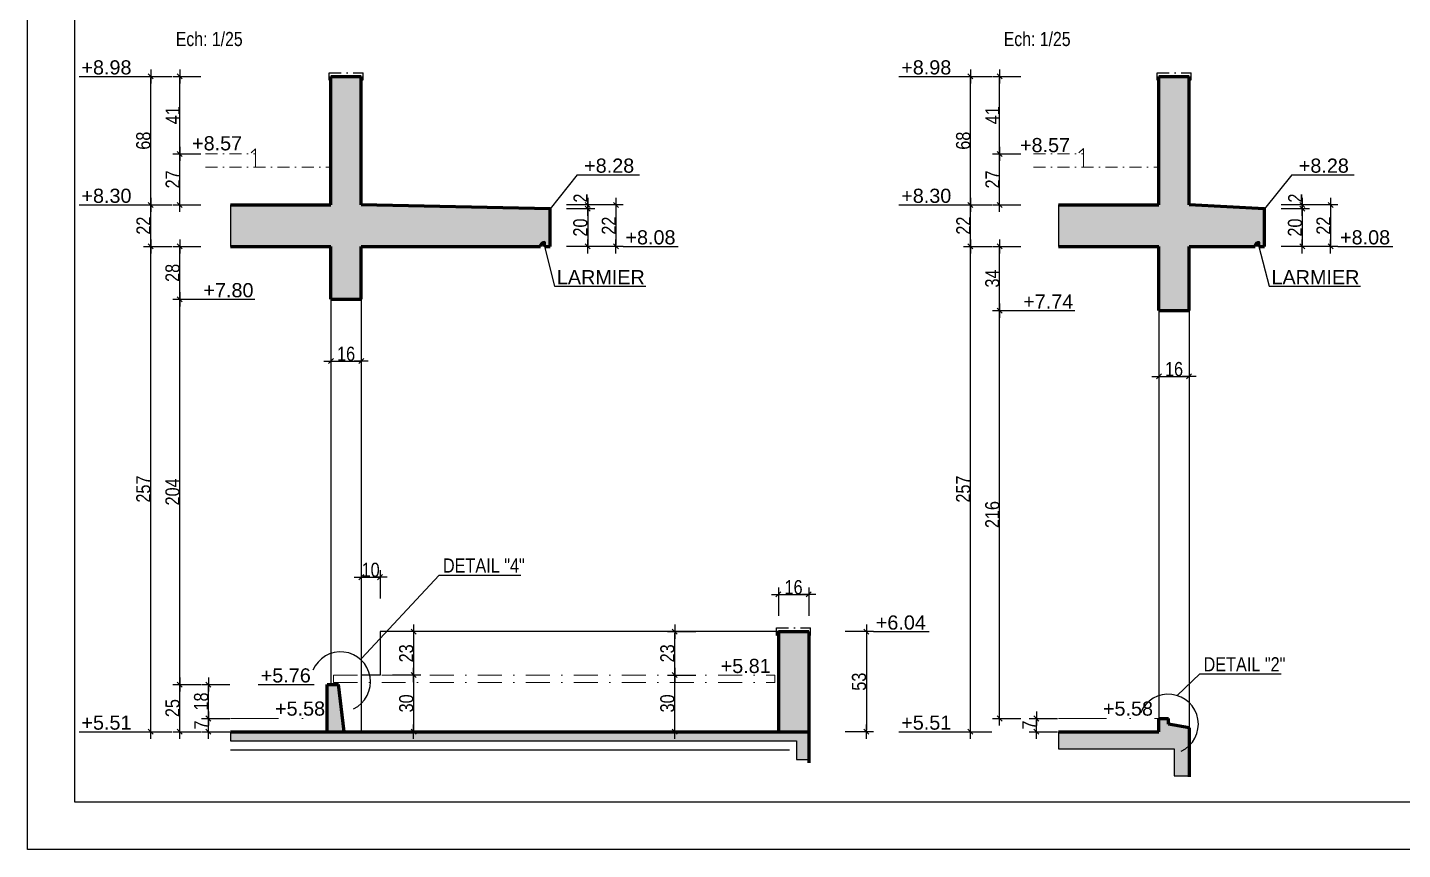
# Model space of a CAD drawing. Header units: millimetres. Extents: x 7120 to 15038, y -9128 to -4928.
# Drawn here: x 7120 to 8576, y -9128 to -8257 of the extents above; entities that cross this region are included whole.
import ezdxf
from ezdxf.enums import TextEntityAlignment as Align

# ---------------------------------------------------------------- set-up
doc = ezdxf.new("R2010")
doc.units = ezdxf.units.MM
doc.linetypes.add('TIRETPT2', pattern=[12.7, 6.35, -3.175, 0, -3.175])
doc.linetypes.add('TIRETPTX2', pattern=[50.8, 25.4, -12.7, 0, -12.7])
for name, color, linetype in [('01_Cad_2', 5, 'Continuous'), ('01_cote_gen', 4, 'Continuous'), ('01_linteaux', 2, 'Continuous'), ('01_poch_BN', 9, 'Continuous'), ('01_texte', 230, 'Continuous'), ('AA_COTES', 2, 'Continuous')]:
    doc.layers.add(name, color=color, linetype=linetype)
doc.layers.add('01_murs_coup', color=5, linetype='Continuous', lineweight=60)
doc.layers.add('01_tram_axes', color=2, linetype='TIRETPTX2', lineweight=9)
doc.styles.add('ARIAL', font='arial.ttf')
doc.styles.add('Arial Narrow', font='ARIALN.TTF')
doc.styles.add('MATTE_TXT', font='arial.ttf')
doc.styles.add('STYLE2', font='ARIALN.TTF')
doc.dimstyles.new('JB25', dxfattribs={"dimscale": 0.1, "dimtxt": 150, "dimasz": 15, "dimexe": 0.1, "dimexo": 0.1, "dimgap": 0.09, "dimtad": 1, "dimdec": 1, "dimlfac": 0.5, "dimdsep": 46, "dimtxsty": 'STYLE2', "dimblk1": 'BOND_G', "dimblk2": 'BOND_D', "dimsah": 1, "dimcen": 1.5, "dimdle": 0.01, "dimse1": 1, "dimse2": 1, "dimclrd": 4, "dimclre": 2, "dimclrt": 6, "dimazin": 2, "dimtfac": 2.333333, "dimtdec": 1, "dimtix": 1, "dimtmove": 2, "dimatfit": 3, "dimldrblk": 'BOND_G', "dimfxl": 1, "dimtolj": 1, "dimtzin": 0, "dimarcsym": 0})

# ---------------------------------------------------------------- blocks, each defined once
blk = doc.blocks.new('BOND_G')
at = {"layer": 'AA_COTES', "color": 0}
for p, q in [((0, -5), (0, 15)), ((5, 0), (-5, 0)), ((1.77, 1.77), (-1.77, -1.77))]:
    blk.add_line(p, q, dxfattribs=at)
blk = doc.blocks.new('BOND_D')
at = {"layer": 'AA_COTES', "color": 0}
for p, q in [((5, 0), (-5, 0)), ((-1.77, -1.77), (1.77, 1.77)), ((0, 5), (0, -15))]:
    blk.add_line(p, q, dxfattribs=at)
blk = doc.blocks.new('*D214')
at = {"layer": '01_cote_gen', "color": 4, "lineweight": -2, "transparency": 16777216}
blk.add_line((8188.4, -9001.3), (8188.4, -8990.3), dxfattribs=at)
at = {"layer": 'DEFPOINTS', "color": 0}
for p in [(8188.4, -8988.8), (8277.7, -8988.8), (8277.7, -9002.8)]:
    blk.add_point(p, dxfattribs=at)
at = {"layer": '01_cote_gen', "color": 4, "lineweight": -2, "transparency": 16777216, "xscale": 1.5, "yscale": 1.5, "zscale": 1.5}
for name, p, rotation in [('BOND_D', (8188.4, -8988.8), 90), ('BOND_G', (8188.4, -9002.8), 270)]:
    blk.add_blockref(name, p, dxfattribs=dict(at, rotation=rotation))
at = {"layer": '01_cote_gen', "color": 6, "transparency": 16777216, "insert": (8180.9, -8995.8), "char_height": 15, "attachment_point": 5, "rotation": 90, "style": 'STYLE2'}
blk.add_mtext('\\A1;7', dxfattribs=at)
blk = doc.blocks.new('*D217')
at = {"layer": '01_cote_gen', "color": 4, "lineweight": -2, "transparency": 16777216}
blk.add_line((8149.4, -8987.3), (8149.4, -8558.3), dxfattribs=at)
at = {"layer": 'DEFPOINTS', "color": 0}
for p in [(8149.4, -8556.8), (8279.3, -8556.8), (8172.8, -8988.8)]:
    blk.add_point(p, dxfattribs=at)
at = {"layer": '01_cote_gen', "color": 4, "lineweight": -2, "transparency": 16777216, "xscale": 1.5, "yscale": 1.5, "zscale": 1.5}
for name, p, rotation in [('BOND_D', (8149.4, -8556.8), 90), ('BOND_G', (8149.4, -8988.8), 270)]:
    blk.add_blockref(name, p, dxfattribs=dict(at, rotation=rotation))
at = {"layer": '01_cote_gen', "color": 6, "transparency": 16777216, "insert": (8141.8, -8772.8), "char_height": 15, "attachment_point": 5, "rotation": 90, "style": 'STYLE2'}
blk.add_mtext('\\A1;216', dxfattribs=at)
blk = doc.blocks.new('*D218')
at = {"layer": '01_cote_gen', "color": 4, "lineweight": -2, "transparency": 16777216}
blk.add_line((8118.6, -9001.3), (8118.6, -8490.3), dxfattribs=at)
at = {"layer": 'DEFPOINTS', "color": 0}
for p in [(8118.6, -8488.8), (8197, -8488.8), (8172.8, -9002.8)]:
    blk.add_point(p, dxfattribs=at)
at = {"layer": '01_cote_gen', "color": 4, "lineweight": -2, "transparency": 16777216, "xscale": 1.5, "yscale": 1.5, "zscale": 1.5}
for name, p, rotation in [('BOND_D', (8118.6, -8488.8), 90), ('BOND_G', (8118.6, -9002.8), 270)]:
    blk.add_blockref(name, p, dxfattribs=dict(at, rotation=rotation))
at = {"layer": '01_cote_gen', "color": 6, "transparency": 16777216, "insert": (8110.9, -8745.8), "char_height": 15, "attachment_point": 5, "rotation": 90, "style": 'STYLE2'}
blk.add_mtext('\\A1;257', dxfattribs=at)
blk = doc.blocks.new('*D219')
at = {"layer": '01_cote_gen', "color": 4, "lineweight": -2, "transparency": 16777216}
blk.add_line((8149.4, -8555.3), (8149.4, -8490.3), dxfattribs=at)
at = {"layer": 'DEFPOINTS', "color": 0}
for p in [(8149.4, -8488.8), (8172.8, -8488.8), (8156.9, -8556.8)]:
    blk.add_point(p, dxfattribs=at)
at = {"layer": '01_cote_gen', "color": 4, "lineweight": -2, "transparency": 16777216, "xscale": 1.5, "yscale": 1.5, "zscale": 1.5}
for name, p, rotation in [('BOND_D', (8149.4, -8488.8), 90), ('BOND_G', (8149.4, -8556.8), 270)]:
    blk.add_blockref(name, p, dxfattribs=dict(at, rotation=rotation))
at = {"layer": '01_cote_gen', "color": 6, "transparency": 16777216, "insert": (8141.8, -8522.8), "char_height": 15, "attachment_point": 5, "rotation": 90, "style": 'STYLE2'}
blk.add_mtext('\\A1;34', dxfattribs=at)
blk = doc.blocks.new('*D220')
at = {"layer": '01_cote_gen', "color": 4, "lineweight": -2, "transparency": 16777216}
blk.add_line((8118.6, -8487.3), (8118.6, -8446.3), dxfattribs=at)
at = {"layer": 'DEFPOINTS', "color": 0}
for p in [(8118.6, -8444.8), (8187, -8444.8), (8187, -8488.8)]:
    blk.add_point(p, dxfattribs=at)
at = {"layer": '01_cote_gen', "color": 4, "lineweight": -2, "transparency": 16777216, "xscale": 1.5, "yscale": 1.5, "zscale": 1.5}
for name, p, rotation in [('BOND_D', (8118.6, -8444.8), 90), ('BOND_G', (8118.6, -8488.8), 270)]:
    blk.add_blockref(name, p, dxfattribs=dict(at, rotation=rotation))
at = {"layer": '01_cote_gen', "color": 6, "transparency": 16777216, "insert": (8111, -8466.8), "char_height": 15, "attachment_point": 5, "rotation": 90, "style": 'STYLE2'}
blk.add_mtext('\\A1;22', dxfattribs=at)
blk = doc.blocks.new('*D221')
at = {"layer": '01_cote_gen', "color": 4, "lineweight": -2, "transparency": 16777216}
blk.add_line((8118.6, -8443.3), (8118.6, -8310.3), dxfattribs=at)
at = {"layer": 'DEFPOINTS', "color": 0}
for p in [(8118.6, -8308.8), (8279.3, -8308.8), (8172.8, -8444.8)]:
    blk.add_point(p, dxfattribs=at)
at = {"layer": '01_cote_gen', "color": 4, "lineweight": -2, "transparency": 16777216, "xscale": 1.5, "yscale": 1.5, "zscale": 1.5}
for name, p, rotation in [('BOND_D', (8118.6, -8308.8), 90), ('BOND_G', (8118.6, -8444.8), 270)]:
    blk.add_blockref(name, p, dxfattribs=dict(at, rotation=rotation))
at = {"layer": '01_cote_gen', "color": 6, "transparency": 16777216, "insert": (8110.9, -8376.8), "char_height": 15, "attachment_point": 5, "rotation": 90, "style": 'STYLE2'}
blk.add_mtext('\\A1;68', dxfattribs=at)
blk = doc.blocks.new('*D222')
at = {"layer": '01_cote_gen', "color": 4, "lineweight": -2, "transparency": 16777216}
blk.add_line((8319.7, -8626.4), (8348.7, -8626.4), dxfattribs=at)
at = {"layer": 'DEFPOINTS', "color": 0}
for p in [(8318.2, -8632.4), (8350.2, -8626.4), (8350.2, -8632.4)]:
    blk.add_point(p, dxfattribs=at)
at = {"layer": '01_cote_gen', "color": 4, "lineweight": -2, "transparency": 16777216, "xscale": 1.5, "yscale": 1.5, "zscale": 1.5, "rotation": 180}
blk.add_blockref('BOND_G', (8318.2, -8626.4), dxfattribs=at)
at = {"layer": '01_cote_gen', "color": 4, "lineweight": -2, "transparency": 16777216, "xscale": 1.5, "yscale": 1.5, "zscale": 1.5}
blk.add_blockref('BOND_D', (8350.2, -8626.4), dxfattribs=at)
at = {"layer": '01_cote_gen', "color": 6, "transparency": 16777216, "insert": (8334.2, -8618.8), "char_height": 15, "attachment_point": 5, "style": 'STYLE2'}
blk.add_mtext('\\A1;16', dxfattribs=at)
blk = doc.blocks.new('*D215')
at = {"layer": '01_cote_gen', "color": 4, "lineweight": -2, "transparency": 16777216}
blk.add_line((8470.1, -8446.3), (8470.1, -8447.3), dxfattribs=at)
at = {"layer": 'DEFPOINTS', "color": 0}
for p in [(8350.2, -8444.8), (8430.2, -8448.8), (8470.1, -8448.8)]:
    blk.add_point(p, dxfattribs=at)
at = {"layer": '01_cote_gen', "color": 4, "lineweight": -2, "transparency": 16777216, "xscale": 1.5, "yscale": 1.5, "zscale": 1.5}
for name, p, rotation in [('BOND_G', (8470.1, -8444.8), 90), ('BOND_D', (8470.1, -8448.8), 270)]:
    blk.add_blockref(name, p, dxfattribs=dict(at, rotation=rotation))
at = {"layer": '01_cote_gen', "color": 6, "transparency": 16777216, "insert": (8462.6, -8437.6), "char_height": 15, "attachment_point": 5, "rotation": 90, "style": 'STYLE2'}
blk.add_mtext('\\A1;2', dxfattribs=at)
blk = doc.blocks.new('*D216')
at = {"layer": '01_cote_gen', "color": 4, "lineweight": -2, "transparency": 16777216}
blk.add_line((8470.1, -8450.3), (8470.1, -8487.3), dxfattribs=at)
at = {"layer": 'DEFPOINTS', "color": 0}
for p in [(8430.2, -8448.8), (8430.2, -8488.8), (8470.1, -8488.8)]:
    blk.add_point(p, dxfattribs=at)
at = {"layer": '01_cote_gen', "color": 4, "lineweight": -2, "transparency": 16777216, "xscale": 1.5, "yscale": 1.5, "zscale": 1.5}
for name, p, rotation in [('BOND_G', (8470.1, -8448.8), 90), ('BOND_D', (8470.1, -8488.8), 270)]:
    blk.add_blockref(name, p, dxfattribs=dict(at, rotation=rotation))
at = {"layer": '01_cote_gen', "color": 6, "transparency": 16777216, "insert": (8462.4, -8468.8), "char_height": 15, "attachment_point": 5, "rotation": 90, "style": 'STYLE2'}
blk.add_mtext('\\A1;20', dxfattribs=at)
blk = doc.blocks.new('*D213')
at = {"layer": '01_cote_gen', "color": 4, "lineweight": -2, "transparency": 16777216}
blk.add_line((8500.1, -8446.3), (8500.1, -8487.3), dxfattribs=at)
at = {"layer": 'DEFPOINTS', "color": 0}
for p in [(8477.6, -8444.8), (8477.6, -8488.8), (8500.1, -8488.8)]:
    blk.add_point(p, dxfattribs=at)
at = {"layer": '01_cote_gen', "color": 4, "lineweight": -2, "transparency": 16777216, "xscale": 1.5, "yscale": 1.5, "zscale": 1.5}
for name, p, rotation in [('BOND_G', (8500.1, -8444.8), 90), ('BOND_D', (8500.1, -8488.8), 270)]:
    blk.add_blockref(name, p, dxfattribs=dict(at, rotation=rotation))
at = {"layer": '01_cote_gen', "color": 6, "transparency": 16777216, "insert": (8492.5, -8466.8), "char_height": 15, "attachment_point": 5, "rotation": 90, "style": 'STYLE2'}
blk.add_mtext('\\A1;22', dxfattribs=at)
blk = doc.blocks.new('*D228')
at = {"layer": '01_cote_gen', "color": 4, "lineweight": -2, "transparency": 16777216}
blk.add_line((7311.4, -9001.3), (7311.4, -8990.3), dxfattribs=at)
at = {"layer": 'DEFPOINTS', "color": 0}
for p in [(7311.4, -8988.8), (7400.7, -8988.8), (7400.7, -9002.8)]:
    blk.add_point(p, dxfattribs=at)
at = {"layer": '01_cote_gen', "color": 4, "lineweight": -2, "transparency": 16777216, "xscale": 1.5, "yscale": 1.5, "zscale": 1.5}
for name, p, rotation in [('BOND_D', (7311.4, -8988.8), 90), ('BOND_G', (7311.4, -9002.8), 270)]:
    blk.add_blockref(name, p, dxfattribs=dict(at, rotation=rotation))
at = {"layer": '01_cote_gen', "color": 6, "transparency": 16777216, "insert": (7303.9, -8995.8), "char_height": 15, "attachment_point": 5, "rotation": 90, "style": 'STYLE2'}
blk.add_mtext('\\A1;7', dxfattribs=at)
blk = doc.blocks.new('*D230')
at = {"layer": '01_cote_gen', "color": 4, "lineweight": -2, "transparency": 16777216}
blk.add_line((7250.2, -9001.3), (7250.2, -8490.3), dxfattribs=at)
at = {"layer": 'DEFPOINTS', "color": 0}
for p in [(7250.2, -8488.8), (7328.6, -8488.8), (7304.4, -9002.8)]:
    blk.add_point(p, dxfattribs=at)
at = {"layer": '01_cote_gen', "color": 4, "lineweight": -2, "transparency": 16777216, "xscale": 1.5, "yscale": 1.5, "zscale": 1.5}
for name, p, rotation in [('BOND_D', (7250.2, -8488.8), 90), ('BOND_G', (7250.2, -9002.8), 270)]:
    blk.add_blockref(name, p, dxfattribs=dict(at, rotation=rotation))
at = {"layer": '01_cote_gen', "color": 6, "transparency": 16777216, "insert": (7242.5, -8745.8), "char_height": 15, "attachment_point": 5, "rotation": 90, "style": 'STYLE2'}
blk.add_mtext('\\A1;257', dxfattribs=at)
blk = doc.blocks.new('*D231')
at = {"layer": '01_cote_gen', "color": 4, "lineweight": -2, "transparency": 16777216}
blk.add_line((7281, -8543.3), (7281, -8490.3), dxfattribs=at)
at = {"layer": 'DEFPOINTS', "color": 0}
for p in [(7281, -8488.8), (7304.4, -8488.8), (7288.5, -8544.8)]:
    blk.add_point(p, dxfattribs=at)
at = {"layer": '01_cote_gen', "color": 4, "lineweight": -2, "transparency": 16777216, "xscale": 1.5, "yscale": 1.5, "zscale": 1.5}
for name, p, rotation in [('BOND_D', (7281, -8488.8), 90), ('BOND_G', (7281, -8544.8), 270)]:
    blk.add_blockref(name, p, dxfattribs=dict(at, rotation=rotation))
at = {"layer": '01_cote_gen', "color": 6, "transparency": 16777216, "insert": (7273.4, -8516.8), "char_height": 15, "attachment_point": 5, "rotation": 90, "style": 'STYLE2'}
blk.add_mtext('\\A1;28', dxfattribs=at)
blk = doc.blocks.new('*D232')
at = {"layer": '01_cote_gen', "color": 4, "lineweight": -2, "transparency": 16777216}
blk.add_line((7250.2, -8487.3), (7250.2, -8446.3), dxfattribs=at)
at = {"layer": 'DEFPOINTS', "color": 0}
for p in [(7250.2, -8444.8), (7318.6, -8444.8), (7318.6, -8488.8)]:
    blk.add_point(p, dxfattribs=at)
at = {"layer": '01_cote_gen', "color": 4, "lineweight": -2, "transparency": 16777216, "xscale": 1.5, "yscale": 1.5, "zscale": 1.5}
for name, p, rotation in [('BOND_D', (7250.2, -8444.8), 90), ('BOND_G', (7250.2, -8488.8), 270)]:
    blk.add_blockref(name, p, dxfattribs=dict(at, rotation=rotation))
at = {"layer": '01_cote_gen', "color": 6, "transparency": 16777216, "insert": (7242.6, -8466.8), "char_height": 15, "attachment_point": 5, "rotation": 90, "style": 'STYLE2'}
blk.add_mtext('\\A1;22', dxfattribs=at)
blk = doc.blocks.new('*D233')
at = {"layer": '01_cote_gen', "color": 4, "lineweight": -2, "transparency": 16777216}
blk.add_line((7250.2, -8443.3), (7250.2, -8310.3), dxfattribs=at)
at = {"layer": 'DEFPOINTS', "color": 0}
for p in [(7250.2, -8308.8), (7410.9, -8308.8), (7304.4, -8444.8)]:
    blk.add_point(p, dxfattribs=at)
at = {"layer": '01_cote_gen', "color": 4, "lineweight": -2, "transparency": 16777216, "xscale": 1.5, "yscale": 1.5, "zscale": 1.5}
for name, p, rotation in [('BOND_D', (7250.2, -8308.8), 90), ('BOND_G', (7250.2, -8444.8), 270)]:
    blk.add_blockref(name, p, dxfattribs=dict(at, rotation=rotation))
at = {"layer": '01_cote_gen', "color": 6, "transparency": 16777216, "insert": (7242.5, -8376.8), "char_height": 15, "attachment_point": 5, "rotation": 90, "style": 'STYLE2'}
blk.add_mtext('\\A1;68', dxfattribs=at)
blk = doc.blocks.new('*D234')
at = {"layer": '01_cote_gen', "color": 4, "lineweight": -2, "transparency": 16777216}
blk.add_line((7442.7, -8610.2), (7471.7, -8610.2), dxfattribs=at)
at = {"layer": 'DEFPOINTS', "color": 0}
for p in [(7441.2, -8616.2), (7473.2, -8610.2), (7473.2, -8616.2)]:
    blk.add_point(p, dxfattribs=at)
at = {"layer": '01_cote_gen', "color": 4, "lineweight": -2, "transparency": 16777216, "xscale": 1.5, "yscale": 1.5, "zscale": 1.5, "rotation": 180}
blk.add_blockref('BOND_G', (7441.2, -8610.2), dxfattribs=at)
at = {"layer": '01_cote_gen', "color": 4, "lineweight": -2, "transparency": 16777216, "xscale": 1.5, "yscale": 1.5, "zscale": 1.5}
blk.add_blockref('BOND_D', (7473.2, -8610.2), dxfattribs=at)
at = {"layer": '01_cote_gen', "color": 6, "transparency": 16777216, "insert": (7457.2, -8602.6), "char_height": 15, "attachment_point": 5, "style": 'STYLE2'}
blk.add_mtext('\\A1;16', dxfattribs=at)
blk = doc.blocks.new('*D235')
at = {"layer": '01_cote_gen', "color": 4, "lineweight": -2, "transparency": 16777216}
blk.add_line((7713.1, -8446.3), (7713.1, -8447.3), dxfattribs=at)
at = {"layer": 'DEFPOINTS', "color": 0}
for p in [(7473.2, -8444.8), (7673.2, -8448.8), (7713.1, -8448.8)]:
    blk.add_point(p, dxfattribs=at)
at = {"layer": '01_cote_gen', "color": 4, "lineweight": -2, "transparency": 16777216, "xscale": 1.5, "yscale": 1.5, "zscale": 1.5}
for name, p, rotation in [('BOND_G', (7713.1, -8444.8), 90), ('BOND_D', (7713.1, -8448.8), 270)]:
    blk.add_blockref(name, p, dxfattribs=dict(at, rotation=rotation))
at = {"layer": '01_cote_gen', "color": 6, "transparency": 16777216, "insert": (7705.6, -8437.6), "char_height": 15, "attachment_point": 5, "rotation": 90, "style": 'STYLE2'}
blk.add_mtext('\\A1;2', dxfattribs=at)
blk = doc.blocks.new('*D236')
at = {"layer": '01_cote_gen', "color": 4, "lineweight": -2, "transparency": 16777216}
blk.add_line((7713.1, -8450.3), (7713.1, -8487.3), dxfattribs=at)
at = {"layer": 'DEFPOINTS', "color": 0}
for p in [(7673.2, -8448.8), (7673.2, -8488.8), (7713.1, -8488.8)]:
    blk.add_point(p, dxfattribs=at)
at = {"layer": '01_cote_gen', "color": 4, "lineweight": -2, "transparency": 16777216, "xscale": 1.5, "yscale": 1.5, "zscale": 1.5}
for name, p, rotation in [('BOND_G', (7713.1, -8448.8), 90), ('BOND_D', (7713.1, -8488.8), 270)]:
    blk.add_blockref(name, p, dxfattribs=dict(at, rotation=rotation))
at = {"layer": '01_cote_gen', "color": 6, "transparency": 16777216, "insert": (7705.4, -8468.8), "char_height": 15, "attachment_point": 5, "rotation": 90, "style": 'STYLE2'}
blk.add_mtext('\\A1;20', dxfattribs=at)
blk = doc.blocks.new('*D229')
at = {"layer": '01_cote_gen', "color": 4, "lineweight": -2, "transparency": 16777216}
blk.add_line((7743.1, -8446.3), (7743.1, -8487.3), dxfattribs=at)
at = {"layer": 'DEFPOINTS', "color": 0}
for p in [(7720.6, -8444.8), (7720.6, -8488.8), (7743.1, -8488.8)]:
    blk.add_point(p, dxfattribs=at)
at = {"layer": '01_cote_gen', "color": 4, "lineweight": -2, "transparency": 16777216, "xscale": 1.5, "yscale": 1.5, "zscale": 1.5}
for name, p, rotation in [('BOND_G', (7743.1, -8444.8), 90), ('BOND_D', (7743.1, -8488.8), 270)]:
    blk.add_blockref(name, p, dxfattribs=dict(at, rotation=rotation))
at = {"layer": '01_cote_gen', "color": 6, "transparency": 16777216, "insert": (7735.5, -8466.8), "char_height": 15, "attachment_point": 5, "rotation": 90, "style": 'STYLE2'}
blk.add_mtext('\\A1;22', dxfattribs=at)
blk = doc.blocks.new('*D237')
at = {"layer": '01_cote_gen', "color": 4, "lineweight": -2, "transparency": 16777216}
blk.add_line((7281, -9001.3), (7281, -8954.3), dxfattribs=at)
at = {"layer": 'DEFPOINTS', "color": 0}
for p in [(7281, -8952.8), (7406.9, -8952.8), (7424.9, -9002.8)]:
    blk.add_point(p, dxfattribs=at)
at = {"layer": '01_cote_gen', "color": 4, "lineweight": -2, "transparency": 16777216, "xscale": 1.5, "yscale": 1.5, "zscale": 1.5}
for name, p, rotation in [('BOND_D', (7281, -8952.8), 90), ('BOND_G', (7281, -9002.8), 270)]:
    blk.add_blockref(name, p, dxfattribs=dict(at, rotation=rotation))
at = {"layer": '01_cote_gen', "color": 6, "transparency": 16777216, "insert": (7273.4, -8977.8), "char_height": 15, "attachment_point": 5, "rotation": 90, "style": 'STYLE2'}
blk.add_mtext('\\A1;25', dxfattribs=at)
blk = doc.blocks.new('*D238')
at = {"layer": '01_cote_gen', "color": 4, "lineweight": -2, "transparency": 16777216}
blk.add_line((7311.4, -8987.3), (7311.4, -8954.3), dxfattribs=at)
at = {"layer": 'DEFPOINTS', "color": 0}
for p in [(7302.1, -8952.8), (7311.4, -8952.8), (7318.9, -8988.8)]:
    blk.add_point(p, dxfattribs=at)
at = {"layer": '01_cote_gen', "color": 4, "lineweight": -2, "transparency": 16777216, "xscale": 1.5, "yscale": 1.5, "zscale": 1.5}
for name, p, rotation in [('BOND_D', (7311.4, -8952.8), 90), ('BOND_G', (7311.4, -8988.8), 270)]:
    blk.add_blockref(name, p, dxfattribs=dict(at, rotation=rotation))
at = {"layer": '01_cote_gen', "color": 6, "transparency": 16777216, "insert": (7303.7, -8970.8), "char_height": 15, "attachment_point": 5, "rotation": 90, "style": 'STYLE2'}
blk.add_mtext('\\A1;18', dxfattribs=at)
blk = doc.blocks.new('*D239')
at = {"layer": '01_cote_gen', "color": 4, "lineweight": -2, "transparency": 16777216}
blk.add_line((7281, -8951.3), (7281, -8546.3), dxfattribs=at)
at = {"layer": 'DEFPOINTS', "color": 0}
for p in [(7281, -8544.8), (7442.9, -8544.8), (7333.9, -8952.8)]:
    blk.add_point(p, dxfattribs=at)
at = {"layer": '01_cote_gen', "color": 4, "lineweight": -2, "transparency": 16777216, "xscale": 1.5, "yscale": 1.5, "zscale": 1.5}
for name, p, rotation in [('BOND_D', (7281, -8544.8), 90), ('BOND_G', (7281, -8952.8), 270)]:
    blk.add_blockref(name, p, dxfattribs=dict(at, rotation=rotation))
at = {"layer": '01_cote_gen', "color": 6, "transparency": 16777216, "insert": (7273.4, -8748.8), "char_height": 15, "attachment_point": 5, "rotation": 90, "style": 'STYLE2'}
blk.add_mtext('\\A1;204', dxfattribs=at)
blk = doc.blocks.new('*D240')
at = {"layer": '01_cote_gen', "color": 4, "lineweight": -2, "transparency": 16777216}
blk.add_line((8008.3, -8898.3), (8008.3, -9001.3), dxfattribs=at)
at = {"layer": 'DEFPOINTS', "color": 0}
for p in [(7947.2, -8896.8), (7947.2, -9002.8), (8008.3, -9002.8)]:
    blk.add_point(p, dxfattribs=at)
at = {"layer": '01_cote_gen', "color": 4, "lineweight": -2, "transparency": 16777216, "xscale": 1.5, "yscale": 1.5, "zscale": 1.5}
for name, p, rotation in [('BOND_G', (8008.3, -8896.8), 90), ('BOND_D', (8008.3, -9002.8), 270)]:
    blk.add_blockref(name, p, dxfattribs=dict(at, rotation=rotation))
at = {"layer": '01_cote_gen', "color": 6, "transparency": 16777216, "insert": (8000.6, -8949.8), "char_height": 15, "attachment_point": 5, "rotation": 90, "style": 'STYLE2'}
blk.add_mtext('\\A1;53', dxfattribs=at)
blk = doc.blocks.new('*D241')
at = {"layer": '01_cote_gen', "color": 4, "lineweight": -2, "transparency": 16777216}
blk.add_line((7916.7, -8857.4), (7945.7, -8857.4), dxfattribs=at)
at = {"layer": 'DEFPOINTS', "color": 0}
for p in [(7947.2, -8857.4), (7915.2, -8896.8), (7947.2, -8896.8)]:
    blk.add_point(p, dxfattribs=at)
at = {"layer": '01_cote_gen', "color": 4, "lineweight": -2, "transparency": 16777216, "xscale": 1.5, "yscale": 1.5, "zscale": 1.5, "rotation": 180}
blk.add_blockref('BOND_G', (7915.2, -8857.4), dxfattribs=at)
at = {"layer": '01_cote_gen', "color": 4, "lineweight": -2, "transparency": 16777216, "xscale": 1.5, "yscale": 1.5, "zscale": 1.5}
blk.add_blockref('BOND_D', (7947.2, -8857.4), dxfattribs=at)
at = {"layer": '01_cote_gen', "color": 6, "transparency": 16777216, "insert": (7931.2, -8849.8), "char_height": 15, "attachment_point": 5, "style": 'STYLE2'}
blk.add_mtext('\\A1;16', dxfattribs=at)
blk = doc.blocks.new('*D242')
at = {"layer": '01_cote_gen', "color": 4, "lineweight": -2, "transparency": 16777216}
blk.add_line((8149.4, -8443.3), (8149.4, -8392.3), dxfattribs=at)
at = {"layer": 'DEFPOINTS', "color": 0}
for p in [(8149.4, -8390.8), (8279.3, -8390.8), (8172.8, -8444.8)]:
    blk.add_point(p, dxfattribs=at)
at = {"layer": '01_cote_gen', "color": 4, "lineweight": -2, "transparency": 16777216, "xscale": 1.5, "yscale": 1.5, "zscale": 1.5}
for name, p, rotation in [('BOND_D', (8149.4, -8390.8), 90), ('BOND_G', (8149.4, -8444.8), 270)]:
    blk.add_blockref(name, p, dxfattribs=dict(at, rotation=rotation))
at = {"layer": '01_cote_gen', "color": 6, "transparency": 16777216, "insert": (8141.9, -8417.8), "char_height": 15, "attachment_point": 5, "rotation": 90, "style": 'STYLE2'}
blk.add_mtext('\\A1;27', dxfattribs=at)
blk = doc.blocks.new('*D243')
at = {"layer": '01_cote_gen', "color": 4, "lineweight": -2, "transparency": 16777216}
blk.add_line((8149.4, -8389.3), (8149.4, -8310.3), dxfattribs=at)
at = {"layer": 'DEFPOINTS', "color": 0}
for p in [(8149.4, -8308.8), (8286.8, -8308.8), (8279.3, -8390.8)]:
    blk.add_point(p, dxfattribs=at)
at = {"layer": '01_cote_gen', "color": 4, "lineweight": -2, "transparency": 16777216, "xscale": 1.5, "yscale": 1.5, "zscale": 1.5}
for name, p, rotation in [('BOND_D', (8149.4, -8308.8), 90), ('BOND_G', (8149.4, -8390.8), 270)]:
    blk.add_blockref(name, p, dxfattribs=dict(at, rotation=rotation))
at = {"layer": '01_cote_gen', "color": 6, "transparency": 16777216, "insert": (8141.9, -8349.8), "char_height": 15, "attachment_point": 5, "rotation": 90, "style": 'STYLE2'}
blk.add_mtext('\\A1;41', dxfattribs=at)
blk = doc.blocks.new('*D284')
at = {"layer": '01_cote_gen', "color": 4, "lineweight": -2, "transparency": 16777216}
blk.add_line((7805.3, -9001.3), (7805.3, -8944.3), dxfattribs=at)
at = {"layer": 'DEFPOINTS', "color": 0}
for p in [(7805.3, -8942.8), (7839.5, -8942.8), (7839.5, -9002.8)]:
    blk.add_point(p, dxfattribs=at)
at = {"layer": '01_cote_gen', "color": 4, "lineweight": -2, "transparency": 16777216, "xscale": 1.5, "yscale": 1.5, "zscale": 1.5}
for name, p, rotation in [('BOND_D', (7805.3, -8942.8), 90), ('BOND_G', (7805.3, -9002.8), 270)]:
    blk.add_blockref(name, p, dxfattribs=dict(at, rotation=rotation))
at = {"layer": '01_cote_gen', "color": 6, "transparency": 16777216, "insert": (7797.6, -8972.8), "char_height": 15, "attachment_point": 5, "rotation": 90, "style": 'STYLE2'}
blk.add_mtext('\\A1;30', dxfattribs=at)
blk = doc.blocks.new('*D285')
at = {"layer": '01_cote_gen', "color": 4, "lineweight": -2, "transparency": 16777216}
blk.add_line((7805.3, -8941.3), (7805.3, -8898.3), dxfattribs=at)
at = {"layer": 'DEFPOINTS', "color": 0}
for p in [(7805.3, -8896.8), (7896.1, -8896.8), (7851.6, -8942.8)]:
    blk.add_point(p, dxfattribs=at)
at = {"layer": '01_cote_gen', "color": 4, "lineweight": -2, "transparency": 16777216, "xscale": 1.5, "yscale": 1.5, "zscale": 1.5}
for name, p, rotation in [('BOND_D', (7805.3, -8896.8), 90), ('BOND_G', (7805.3, -8942.8), 270)]:
    blk.add_blockref(name, p, dxfattribs=dict(at, rotation=rotation))
at = {"layer": '01_cote_gen', "color": 6, "transparency": 16777216, "insert": (7797.6, -8919.8), "char_height": 15, "attachment_point": 5, "rotation": 90, "style": 'STYLE2'}
blk.add_mtext('\\A1;23', dxfattribs=at)
blk = doc.blocks.new('*D525')
at = {"layer": '01_cote_gen', "color": 4, "lineweight": -2, "transparency": 16777216}
blk.add_line((7474.7, -8839.1), (7491.7, -8839.1), dxfattribs=at)
at = {"layer": 'DEFPOINTS', "color": 0}
for p in [(7493.2, -8839.1), (7473.2, -8872.5), (7493.2, -8896.8)]:
    blk.add_point(p, dxfattribs=at)
at = {"layer": '01_cote_gen', "color": 4, "lineweight": -2, "transparency": 16777216, "xscale": 1.5, "yscale": 1.5, "zscale": 1.5, "rotation": 180}
blk.add_blockref('BOND_G', (7473.2, -8839.1), dxfattribs=at)
at = {"layer": '01_cote_gen', "color": 4, "lineweight": -2, "transparency": 16777216, "xscale": 1.5, "yscale": 1.5, "zscale": 1.5}
blk.add_blockref('BOND_D', (7493.2, -8839.1), dxfattribs=at)
at = {"layer": '01_cote_gen', "color": 6, "transparency": 16777216, "insert": (7483.2, -8831.4), "char_height": 15, "attachment_point": 5, "style": 'STYLE2'}
blk.add_mtext('\\A1;10', dxfattribs=at)
blk = doc.blocks.new('*D526')
at = {"layer": '01_cote_gen', "color": 4, "lineweight": -2, "transparency": 16777216}
blk.add_line((7528.7, -8898.3), (7528.7, -8941.3), dxfattribs=at)
at = {"layer": 'DEFPOINTS', "color": 0}
for p in [(7493.2, -8896.8), (7493.2, -8942.8), (7528.7, -8942.8)]:
    blk.add_point(p, dxfattribs=at)
at = {"layer": '01_cote_gen', "color": 4, "lineweight": -2, "transparency": 16777216, "xscale": 1.5, "yscale": 1.5, "zscale": 1.5}
for name, p, rotation in [('BOND_G', (7528.7, -8896.8), 90), ('BOND_D', (7528.7, -8942.8), 270)]:
    blk.add_blockref(name, p, dxfattribs=dict(at, rotation=rotation))
at = {"layer": '01_cote_gen', "color": 6, "transparency": 16777216, "insert": (7521, -8919.8), "char_height": 15, "attachment_point": 5, "rotation": 90, "style": 'STYLE2'}
blk.add_mtext('\\A1;23', dxfattribs=at)
blk = doc.blocks.new('*D527')
at = {"layer": '01_cote_gen', "color": 4, "lineweight": -2, "transparency": 16777216}
blk.add_line((7528.7, -8944.3), (7528.7, -9001.3), dxfattribs=at)
at = {"layer": 'DEFPOINTS', "color": 0}
for p in [(7521.2, -8942.8), (7521.2, -9002.8), (7528.7, -9002.8)]:
    blk.add_point(p, dxfattribs=at)
at = {"layer": '01_cote_gen', "color": 4, "lineweight": -2, "transparency": 16777216, "xscale": 1.5, "yscale": 1.5, "zscale": 1.5}
for name, p, rotation in [('BOND_G', (7528.7, -8942.8), 90), ('BOND_D', (7528.7, -9002.8), 270)]:
    blk.add_blockref(name, p, dxfattribs=dict(at, rotation=rotation))
at = {"layer": '01_cote_gen', "color": 6, "transparency": 16777216, "insert": (7521, -8972.8), "char_height": 15, "attachment_point": 5, "rotation": 90, "style": 'STYLE2'}
blk.add_mtext('\\A1;30', dxfattribs=at)
blk = doc.blocks.new('*D562')
at = {"layer": '01_cote_gen', "color": 4, "lineweight": -2, "transparency": 16777216}
blk.add_line((7281, -8443.3), (7281, -8392.3), dxfattribs=at)
at = {"layer": 'DEFPOINTS', "color": 0}
for p in [(7281, -8390.8), (7322.7, -8390.8), (7334.7, -8444.8)]:
    blk.add_point(p, dxfattribs=at)
at = {"layer": '01_cote_gen', "color": 4, "lineweight": -2, "transparency": 16777216, "xscale": 1.5, "yscale": 1.5, "zscale": 1.5}
for name, p, rotation in [('BOND_D', (7281, -8390.8), 90), ('BOND_G', (7281, -8444.8), 270)]:
    blk.add_blockref(name, p, dxfattribs=dict(at, rotation=rotation))
at = {"layer": '01_cote_gen', "color": 6, "transparency": 16777216, "insert": (7273.5, -8417.8), "char_height": 15, "attachment_point": 5, "rotation": 90, "style": 'STYLE2'}
blk.add_mtext('\\A1;27', dxfattribs=at)
blk = doc.blocks.new('*D563')
at = {"layer": '01_cote_gen', "color": 4, "lineweight": -2, "transparency": 16777216}
blk.add_line((7281, -8389.3), (7281, -8310.3), dxfattribs=at)
at = {"layer": 'DEFPOINTS', "color": 0}
for p in [(7272.7, -8308.8), (7281, -8308.8), (7288.8, -8390.8)]:
    blk.add_point(p, dxfattribs=at)
at = {"layer": '01_cote_gen', "color": 4, "lineweight": -2, "transparency": 16777216, "xscale": 1.5, "yscale": 1.5, "zscale": 1.5}
for name, p, rotation in [('BOND_D', (7281, -8308.8), 90), ('BOND_G', (7281, -8390.8), 270)]:
    blk.add_blockref(name, p, dxfattribs=dict(at, rotation=rotation))
at = {"layer": '01_cote_gen', "color": 6, "transparency": 16777216, "insert": (7273.5, -8349.8), "char_height": 15, "attachment_point": 5, "rotation": 90, "style": 'STYLE2'}
blk.add_mtext('\\A1;41', dxfattribs=at)

msp = doc.modelspace()

# ---------------------------------------------------------------- hatches: boundary and pattern name
at = {"layer": '01_poch_BN'}
h = msp.add_hatch(color=256, dxfattribs=at)
h.dxf.hatch_style = 1
h.paths.add_polyline_path([(7673.2, -8448.8), (7473.2, -8444.8), (7473.2, -8308.8), (7441.2, -8308.8), (7441.2, -8444.8), (7334.72, -8444.8), (7334.72, -8488.8), (7441.2, -8488.8), (7441.2, -8544.8), (7473.2, -8544.8), (7473.2, -8488.8), (7663.2, -8488.8, -0.4142136), (7667.2, -8484.8), (7667.2, -8488.8), (7673.2, -8488.8)])
h.paths.add_polyline_path([(7947.2, -9002.8), (7334.72, -9002.8), (7334.72, -9012.42), (7934.36, -9012.42), (7934.36, -9032.26), (7947.2, -9032.26)])
h.paths.add_polyline_path([(7947.2, -8896.8), (7915.2, -8896.8), (7915.2, -9002.8), (7947.2, -9002.8)])
h.paths.add_polyline_path([(7449.2, -8952.8), (7437.2, -8952.8), (7437.2, -9002.8), (7455.2, -9002.8)])
h = msp.add_hatch(color=256, dxfattribs=at)
h.dxf.hatch_style = 1
h.paths.add_polyline_path([(8430.21, -8448.8), (8350.21, -8444.8), (8350.21, -8308.8), (8318.21, -8308.8), (8318.21, -8444.8), (8211.72, -8444.8), (8211.72, -8488.8), (8318.21, -8488.8), (8318.21, -8556.8), (8350.21, -8556.8), (8350.21, -8488.8), (8420.21, -8488.8, -0.4142136), (8424.21, -8484.8), (8424.21, -8488.8), (8430.21, -8488.8)])
h.paths.add_polyline_path([(8350.21, -8998.8), (8328.21, -8994.8), (8328.21, -8988.8), (8318.21, -8988.8), (8318.21, -9002.8), (8211.72, -9002.8), (8211.72, -9020.76), (8334.23, -9020.76), (8334.23, -9049.54), (8350.21, -9049.54)])

# ---------------------------------------------------------------- linework, layer by layer
at = {"layer": '01_Cad_2'}
for p, q in [((7119.72, -9127.54), (7119.72, -4927.54)), ((13987.97, -9127.54), (7119.72, -9127.54))]:
    msp.add_line(p, q, dxfattribs=at)
at = {"layer": '01_Cad_2', "color": 2}
for p, q in [((7169.72, -9077.54), (7169.72, -4977.54)), ((13987.97, -9077.54), (7169.72, -9077.54))]:
    msp.add_line(p, q, dxfattribs=at)
at = {"layer": '01_cote_gen'}
msp.add_line((7334.72, -9022.05), (7926.79, -9022.05), dxfattribs=at)
at = {"layer": '01_linteaux', "linetype": 'TIRETPT2', "ltscale": 7}
for p, q in [((7439.2, -8312.77), (7439.2, -8304.8)), ((7439.2, -8312.77), (7440.7, -8311.34)), ((7475.23, -8312.77), (7473.73, -8311.34)), ((7475.23, -8312.77), (7475.23, -8304.8)), ((8316.21, -8312.77), (8316.21, -8304.8)), ((8316.21, -8312.77), (8317.7, -8311.34)), ((8352.23, -8312.77), (8350.74, -8311.34)), ((8352.23, -8312.77), (8352.23, -8304.8)), ((7913.2, -8900.77), (7913.2, -8892.8)), ((7949.23, -8900.77), (7949.23, -8892.8)), ((7913.2, -8900.77), (7914.7, -8899.34)), ((7949.23, -8900.77), (7947.73, -8899.34))]:
    msp.add_line(p, q, dxfattribs=at)
at = {"layer": '01_linteaux', "linetype": 'TIRETPT2', "ltscale": 2}
for p, q in [((7439.2, -8304.8), (7475.23, -8304.8)), ((8316.21, -8304.8), (8352.23, -8304.8)), ((7913.2, -8892.8), (7949.23, -8892.8))]:
    msp.add_line(p, q, dxfattribs=at)
at = {"layer": '01_linteaux'}
for p, q in [((7441.2, -8544.8), (7441.2, -8952.8)), ((7473.2, -8544.8), (7473.2, -9002.8)), ((8318.21, -8556.8), (8318.21, -8988.8)), ((8350.21, -8556.8), (8350.21, -8998.8)), ((7915.2, -8896.8), (7493.2, -8896.8)), ((7493.2, -8896.8), (7493.2, -8942.8)), ((7493.2, -8942.8), (7473.2, -8942.8))]:
    msp.add_line(p, q, dxfattribs=at)
at = {"layer": '01_murs_coup'}
for p, q in [((7441.2, -8308.8), (7473.2, -8308.8)), ((7441.2, -8444.8), (7441.2, -8308.8)), ((7473.2, -8444.8), (7473.2, -8308.8)), ((8318.21, -8308.8), (8350.21, -8308.8)), ((8318.21, -8444.8), (8318.21, -8308.8)), ((8350.21, -8444.8), (8350.21, -8308.8)), ((7334.72, -8444.8), (7441.2, -8444.8)), ((7673.2, -8448.8), (7473.2, -8444.8)), ((8211.72, -8444.8), (8318.21, -8444.8)), ((8430.21, -8448.8), (8350.21, -8444.8)), ((7673.2, -8488.8), (7673.2, -8448.8)), ((8430.21, -8488.8), (8430.21, -8448.8)), ((7334.72, -8488.8), (7441.2, -8488.8)), ((7441.2, -8544.8), (7441.2, -8488.8)), ((7473.2, -8544.8), (7473.2, -8488.8)), ((7473.2, -8488.8), (7663.2, -8488.8)), ((7667.2, -8488.8), (7673.2, -8488.8)), ((8211.72, -8488.8), (8318.21, -8488.8)), ((8318.21, -8556.8), (8318.21, -8488.8)), ((8350.21, -8556.8), (8350.21, -8488.8)), ((8350.21, -8488.8), (8420.21, -8488.8)), ((8424.21, -8488.8), (8430.21, -8488.8)), ((7441.2, -8544.8), (7473.2, -8544.8)), ((8318.21, -8556.8), (8350.21, -8556.8)), ((7915.2, -8896.8), (7915.2, -9002.8)), ((7915.2, -8896.8), (7947.2, -8896.8)), ((7947.2, -8896.8), (7947.2, -9035.7)), ((7437.2, -9002.8), (7437.2, -8952.8)), ((7437.2, -8952.8), (7449.2, -8952.8)), ((7455.2, -9002.8), (7449.2, -8952.8)), ((8318.21, -9002.8), (8318.21, -8988.8)), ((8318.21, -8988.8), (8328.21, -8988.8)), ((8328.21, -8994.8), (8328.21, -8988.8)), ((8350.21, -8998.8), (8328.21, -8994.8)), ((8350.21, -8998.8), (8350.21, -9050.51)), ((7334.72, -9002.8), (7947.2, -9002.8)), ((8211.72, -9002.8), (8318.21, -9002.8))]:
    msp.add_line(p, q, dxfattribs=at)
for points in [[(7667.2, -8488.8), (7667.2, -8484.8, 0.4142136), (7663.2, -8488.8)], [(8424.21, -8488.8), (8424.21, -8484.8, 0.4142136), (8420.21, -8488.8)]]:
    msp.add_lwpolyline(points, format="xyb", dxfattribs=at)
at = {"layer": '01_poch_BN'}
for p, q in [((7334.72, -8444.8), (7334.72, -8488.8)), ((8211.72, -8444.8), (8211.72, -8488.8)), ((7334.72, -9012.42), (7934.36, -9012.42)), ((7934.36, -9012.42), (7934.36, -9032.26)), ((8211.72, -9020.76), (8334.23, -9020.76)), ((8334.23, -9020.76), (8334.23, -9049.54)), ((7934.36, -9032.26), (7947.2, -9032.26)), ((8334.23, -9049.54), (8350.21, -9049.54))]:
    msp.add_line(p, q, dxfattribs=at)
at = {"layer": '01_poch_BN', "ltscale": 2}
for p, q in [((7334.72, -9002.8), (7334.72, -9012.42)), ((8211.72, -9002.8), (8211.72, -9020.76))]:
    msp.add_line(p, q, dxfattribs=at)
at = {"layer": '01_texte'}
for p, q in [((7174.3, -8308.8), (7242.71, -8308.8)), ((8042.71, -8308.8), (8111.11, -8308.8)), ((7702.1, -8412.89), (7673.2, -8448.8)), ((7702.1, -8412.89), (7767.87, -8412.89)), ((8459.11, -8412.89), (8430.21, -8448.8)), ((8459.11, -8412.89), (8524.88, -8412.89)), ((7174.3, -8444.8), (7242.71, -8444.8)), ((8042.71, -8444.8), (8111.11, -8444.8)), ((7667.2, -8488.8), (7677.9, -8531.03)), ((7750.57, -8488.8), (7809.12, -8488.8)), ((8424.21, -8488.8), (8434.9, -8531.03)), ((8507.58, -8488.8), (8566.12, -8488.8)), ((7677.9, -8531.03), (7774.67, -8531.03)), ((8434.9, -8531.03), (8531.68, -8531.03)), ((7303.54, -8544.8), (7360.58, -8544.8)), ((8171.94, -8556.8), (8228.98, -8556.8)), ((7473.51, -8925.25), (7555.83, -8837.01)), ((7555.83, -8837.01), (7642.15, -8837.01)), ((8015.78, -8896.8), (8074.97, -8896.8)), ((8337.61, -8964.47), (8361.54, -8941.63)), ((8361.54, -8941.63), (8447.86, -8941.63)), ((7364.23, -8952.8), (7423.43, -8952.8)), ((7174.3, -9002.8), (7242.71, -9002.8)), ((8042.71, -9002.8), (8111.11, -9002.8))]:
    msp.add_line(p, q, dxfattribs=at)
for centre in [(7451.34, -8949.92), (8328.21, -8994.8)]:
    msp.add_arc(centre, 31.75, 295.472, 157.44571, dxfattribs=at)
at = {"layer": '01_tram_axes'}
for p, q in [((7361.2, -8385.26), (7356.51, -8389.55)), ((7361.2, -8404.83), (7361.2, -8385.26)), ((8238.21, -8385.24), (8233.51, -8389.52)), ((8238.21, -8404.8), (8238.21, -8385.24)), ((7444, -8942.8), (7911.2, -8942.8)), ((7444, -8950.8), (7444, -8942.8)), ((7911.2, -8942.8), (7911.2, -8950.8)), ((7444, -8950.8), (7911.2, -8950.8))]:
    msp.add_line(p, q, dxfattribs=at)
at = {"layer": '01_tram_axes', "ltscale": 0.5}
for p, q in [((7308.19, -8390.83), (7361.2, -8390.83)), ((8185.2, -8390.8), (8238.21, -8390.8)), ((7308.19, -8404.83), (7441.2, -8404.83)), ((8185.2, -8404.8), (8318.21, -8404.8))]:
    msp.add_line(p, q, dxfattribs=at)
at = {"layer": '01_tram_axes', "ltscale": 2}
for p, q in [((7334.72, -8988.8), (7437.2, -8988.8)), ((8211.72, -8988.8), (8318.21, -8988.8))]:
    msp.add_line(p, q, dxfattribs=at)

# ---------------------------------------------------------------- texts
at = {"layer": '01_texte', "style": 'MATTE_TXT', "width": 0.8}
for p in [(7312.22, -8281.1), (8189.23, -8281.1)]:
    msp.add_text('Ech: 1/25', height=15, dxfattribs=at).set_placement(p, align=Align.BOTTOM_CENTER)
at = {"layer": '01_texte'}
for s, style, p in [('+8.98', 'ARIAL', (7176.85, -8306.64)), ('+8.98', 'ARIAL', (8045.25, -8306.64)), ('+8.57', 'ARIAL', (7294.06, -8387.05)), ('+8.57', 'ARIAL', (8171.07, -8388.95)), ('+8.28', 'ARIAL', (7709.37, -8410.73)), ('+8.28', 'ARIAL', (8466.37, -8410.73)), ('+8.30', 'ARIAL', (7176.85, -8442.64)), ('+8.30', 'ARIAL', (8045.25, -8442.64)), ('+8.08', 'ARIAL', (7753.12, -8486.64)), ('+8.08', 'ARIAL', (8510.12, -8486.64)), ('LARMIER', 'ARIAL', (7680.44, -8528.87)), ('LARMIER', 'ARIAL', (8437.45, -8528.87)), ('+7.80', 'ARIAL', (7306.09, -8542.64)), ('+7.74', 'ARIAL', (8174.49, -8554.64)), ('DETAIL "4"', 'Arial Narrow', (7559.79, -8834.26)), ('+6.04', 'ARIAL', (8018.32, -8894.64)), ('+5.81', 'ARIAL', (7853.97, -8940.64)), ('DETAIL "2"', 'Arial Narrow', (8365.5, -8938.88)), ('+5.76', 'ARIAL', (7366.78, -8950.64)), ('+5.58', 'ARIAL', (7381.92, -8985.79)), ('+5.58', 'ARIAL', (8258.92, -8985.79)), ('+5.51', 'ARIAL', (7176.85, -9000.64)), ('+5.51', 'ARIAL', (8045.25, -9000.64))]:
    msp.add_text(s, height=15, dxfattribs=dict(at, style=style)).set_placement(p)

# ---------------------------------------------------------------- dimensions: what is measured, and where the dimension line sits
at = {"layer": '01_cote_gen'}
for base, p1, p2, picture, middle in [((7250.16, -8308.8), (7304.37, -8444.8), (7410.86, -8308.8), '*D233', (7242.49, -8376.8)), ((7281.04, -8308.8), (7288.84, -8390.83), (7272.66, -8308.8), '*D563', (7273.5, -8349.82)), ((8118.56, -8308.8), (8172.77, -8444.8), (8279.26, -8308.8), '*D221', (8110.89, -8376.8)), ((8149.44, -8308.8), (8279.26, -8390.8), (8286.79, -8308.8), '*D243', (8141.9, -8349.8)), ((7281.04, -8390.83), (7334.72, -8444.8), (7322.68, -8390.83), '*D562', (7273.5, -8417.82)), ((8149.44, -8390.8), (8172.77, -8444.8), (8279.26, -8390.8), '*D242', (8141.9, -8417.8)), ((7250.16, -8444.8), (7318.59, -8488.8), (7318.59, -8444.8), '*D232', (7242.62, -8466.8)), ((7713.09, -8488.8), (7673.2, -8448.8), (7673.2, -8488.8), '*D236', (7705.42, -8468.8)), ((7743.07, -8488.8), (7720.59, -8444.8), (7720.59, -8488.8), '*D229', (7735.53, -8466.8)), ((8118.56, -8444.8), (8187, -8488.8), (8187, -8444.8), '*D220', (8111.02, -8466.8)), ((8470.09, -8488.8), (8430.21, -8448.8), (8430.21, -8488.8), '*D216', (8462.43, -8468.8)), ((8500.08, -8488.8), (8477.59, -8444.8), (8477.59, -8488.8), '*D213', (8492.54, -8466.8)), ((7250.16, -8488.8), (7304.37, -9002.8), (7328.56, -8488.8), '*D230', (7242.49, -8745.8)), ((7281.04, -8488.8), (7288.54, -8544.8), (7304.37, -8488.8), '*D231', (7273.37, -8516.8)), ((8118.56, -8488.8), (8172.77, -9002.8), (8196.96, -8488.8), '*D218', (8110.89, -8745.8)), ((8149.44, -8488.8), (8156.94, -8556.8), (8172.77, -8488.8), '*D219', (8141.78, -8522.8)), ((7281.04, -8544.8), (7333.89, -8952.8), (7442.86, -8544.8), '*D239', (7273.37, -8748.8)), ((8149.44, -8556.8), (8172.77, -8988.8), (8279.26, -8556.8), '*D217', (8141.78, -8772.8)), ((7528.66, -8942.8), (7493.2, -8896.8), (7493.2, -8942.8), '*D526', (7520.99, -8919.8)), ((7805.29, -8896.8), (7851.55, -8942.8), (7896.06, -8896.8), '*D285', (7797.62, -8919.8)), ((8008.28, -9002.8), (7947.2, -8896.8), (7947.2, -9002.8), '*D240', (8000.61, -8949.8)), ((7528.66, -9002.8), (7521.16, -8942.8), (7521.16, -9002.8), '*D527', (7520.99, -8972.8)), ((7805.29, -8942.8), (7839.49, -9002.8), (7839.49, -8942.8), '*D284', (7797.62, -8972.8)), ((7281.04, -8952.8), (7424.86, -9002.8), (7406.86, -8952.8), '*D237', (7273.37, -8977.8)), ((7311.39, -8952.8), (7318.89, -8988.8), (7302.07, -8952.8), '*D238', (7303.72, -8970.8)), ((7311.39, -8988.8), (7400.73, -9002.8), (7400.73, -8988.8), '*D228', (7303.88, -8995.8)), ((8188.39, -8988.8), (8277.73, -9002.8), (8277.73, -8988.8), '*D214', (8180.88, -8995.8))]:
    dim = msp.add_linear_dim(base=base, p1=p1, p2=p2, angle=90, dimstyle='JB25', dxfattribs=at)
    dim.commit()
    dim.dimension.update_dxf_attribs({"geometry": picture, "text_midpoint": middle})
for base, p1, p2, picture, middle in [((7713.09, -8448.8), (7473.2, -8444.8), (7673.2, -8448.8), '*D235', (7705.55, -8437.61)), ((8470.09, -8448.8), (8350.21, -8444.8), (8430.21, -8448.8), '*D215', (8462.55, -8437.61))]:
    dim = msp.add_linear_dim(base=base, p1=p1, p2=p2, angle=90, dimstyle='JB25', dxfattribs=at)
    dim.commit()
    dim.dimension.update_dxf_attribs({"geometry": picture, "text_midpoint": middle, "dimtype": 160})
for base, p1, p2, picture, middle in [((7473.2, -8610.23), (7441.2, -8616.2), (7473.2, -8616.2), '*D234', (7457.2, -8602.56)), ((8350.21, -8626.43), (8318.21, -8632.4), (8350.21, -8632.4), '*D222', (8334.21, -8618.76)), ((7493.2, -8839.06), (7473.2, -8872.51), (7493.2, -8896.8), '*D525', (7483.2, -8831.39)), ((7947.2, -8857.44), (7915.2, -8896.8), (7947.2, -8896.8), '*D241', (7931.2, -8849.77))]:
    dim = msp.add_linear_dim(base=base, p1=p1, p2=p2, dimstyle='JB25', dxfattribs=at)
    dim.commit()
    dim.dimension.update_dxf_attribs({"geometry": picture, "text_midpoint": middle})

doc.saveas('drawing.dxf')
